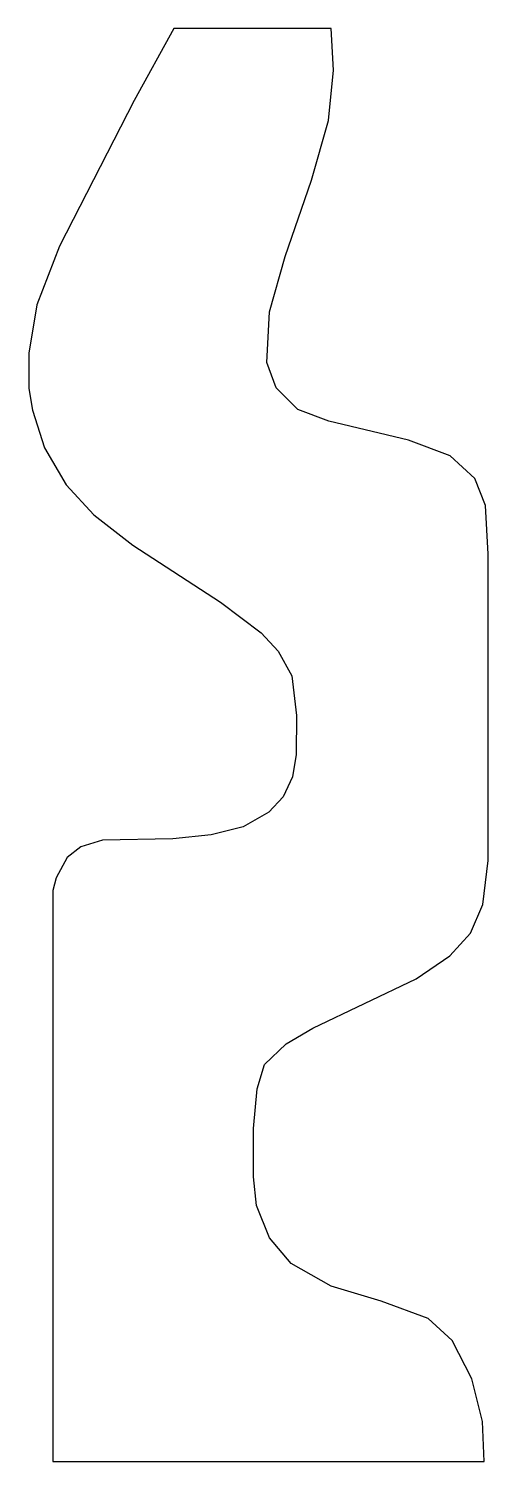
# Model space of a CAD drawing. Extents: x -34 to 38, y -227 to 0.
import ezdxf

# ---------------------------------------------------------------- set-up
doc = ezdxf.new("R2010")
doc.units = 0
doc.layers.add('Layer_2', color=7, linetype='CONTINUOUS')

msp = doc.modelspace()

# ---------------------------------------------------------------- linework, layer by layer
at = {"layer": 'Layer_2', "color": 7}
msp.add_lwpolyline([(13.335241, 0), (-11.477946, 0), (-17.745535, -11.38388), (-29.531251, -34.4196), (-33.14732, -43.660658), (-34.419643, -51.294586), (-34.419643, -56.9196), (-33.816966, -60.334809), (-31.941964, -66.294624), (-28.526786, -72.120501), (-24.107143, -76.874967), (-17.946429, -81.696416), (-4.151786, -90.669628), (2.276786, -95.558003), (4.955357, -98.437465), (7.165179, -102.321411), (7.901786, -108.616054), (7.834823, -114.776759), (7.232144, -118.325877), (5.75893, -121.473184), (3.482144, -123.883909), (-0.535713, -126.22765), (-5.624999, -127.499981), (-11.651784, -128.102655), (-22.767856, -128.303631), (-26.183034, -129.375071), (-28.325892, -131.049156), (-30.066965, -134.263446), (-30.602679, -136.272387), (-30.602679, -226.540233), (37.500001, -226.540233), (37.232155, -220.245591), (35.558048, -213.482211), (32.477689, -207.455414), (28.660725, -203.973279), (21.227691, -201.227754), (13.325906, -198.81703), (7.031263, -195.267912), (3.616084, -191.183102), (1.540191, -186.093808), (1.071441, -181.540233), (1.071441, -173.906306), (1.67412, -167.611663), (2.812513, -163.794699), (6.227691, -160.513455), (10.446441, -158.035776), (26.785727, -150.267912), (32.075904, -146.584885), (35.357153, -143.035767), (37.299118, -138.482192), (38.169655, -131.517921), (38.169655, -83.10274), (37.700904, -75.401858), (36.026796, -71.116129), (32.142869, -67.567039), (25.58037, -65.089361), (12.991084, -62.075962), (8.102691, -60.200957), (4.687513, -56.785776), (3.214299, -52.767921), (3.616084, -44.799165), (6.093763, -36.026844), (10.245548, -23.973279), (12.92412, -14.531301), (13.727691, -6.562573)], close=True, dxfattribs=at)

doc.saveas('drawing.dxf')
